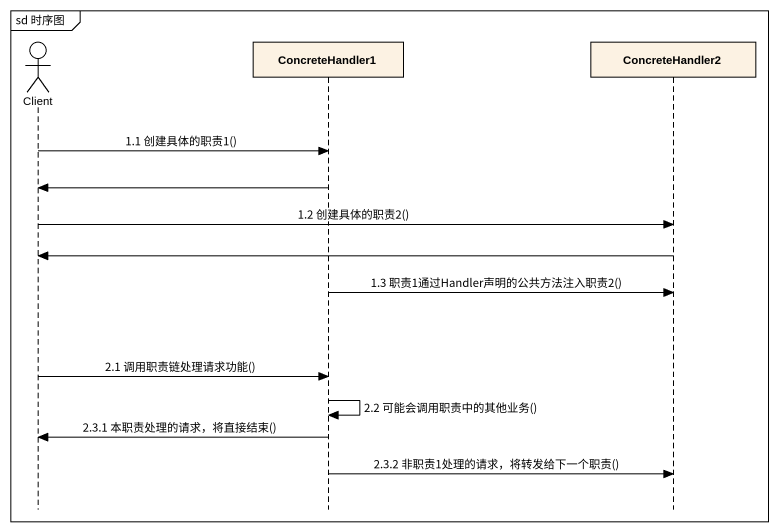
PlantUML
@startuml
mainframe sd 时序图
hide footbox
actor Client
participant ConcreteHandler1
participant ConcreteHandler2

Client -> ConcreteHandler1 : 1.1 创建具体的职责1()
ConcreteHandler1 -> Client
Client -> ConcreteHandler2 : 1.2 创建具体的职责2()
ConcreteHandler2 -> Client
ConcreteHandler1 -> ConcreteHandler2 : 1.3 职责1通过Handler声明的公共方法注入职责2()
Client -> ConcreteHandler1 : 2.1 调用职责链处理请求功能()
ConcreteHandler1 -> ConcreteHandler1 : 2.2 可能会调用职责中的其他业务()
ConcreteHandler1 -> Client : 2.3.1 本职责处理的请求，将直接结束()
ConcreteHandler1 -> ConcreteHandler2 : 2.3.2 非职责1处理的请求，将转发给下一个职责()
@enduml
